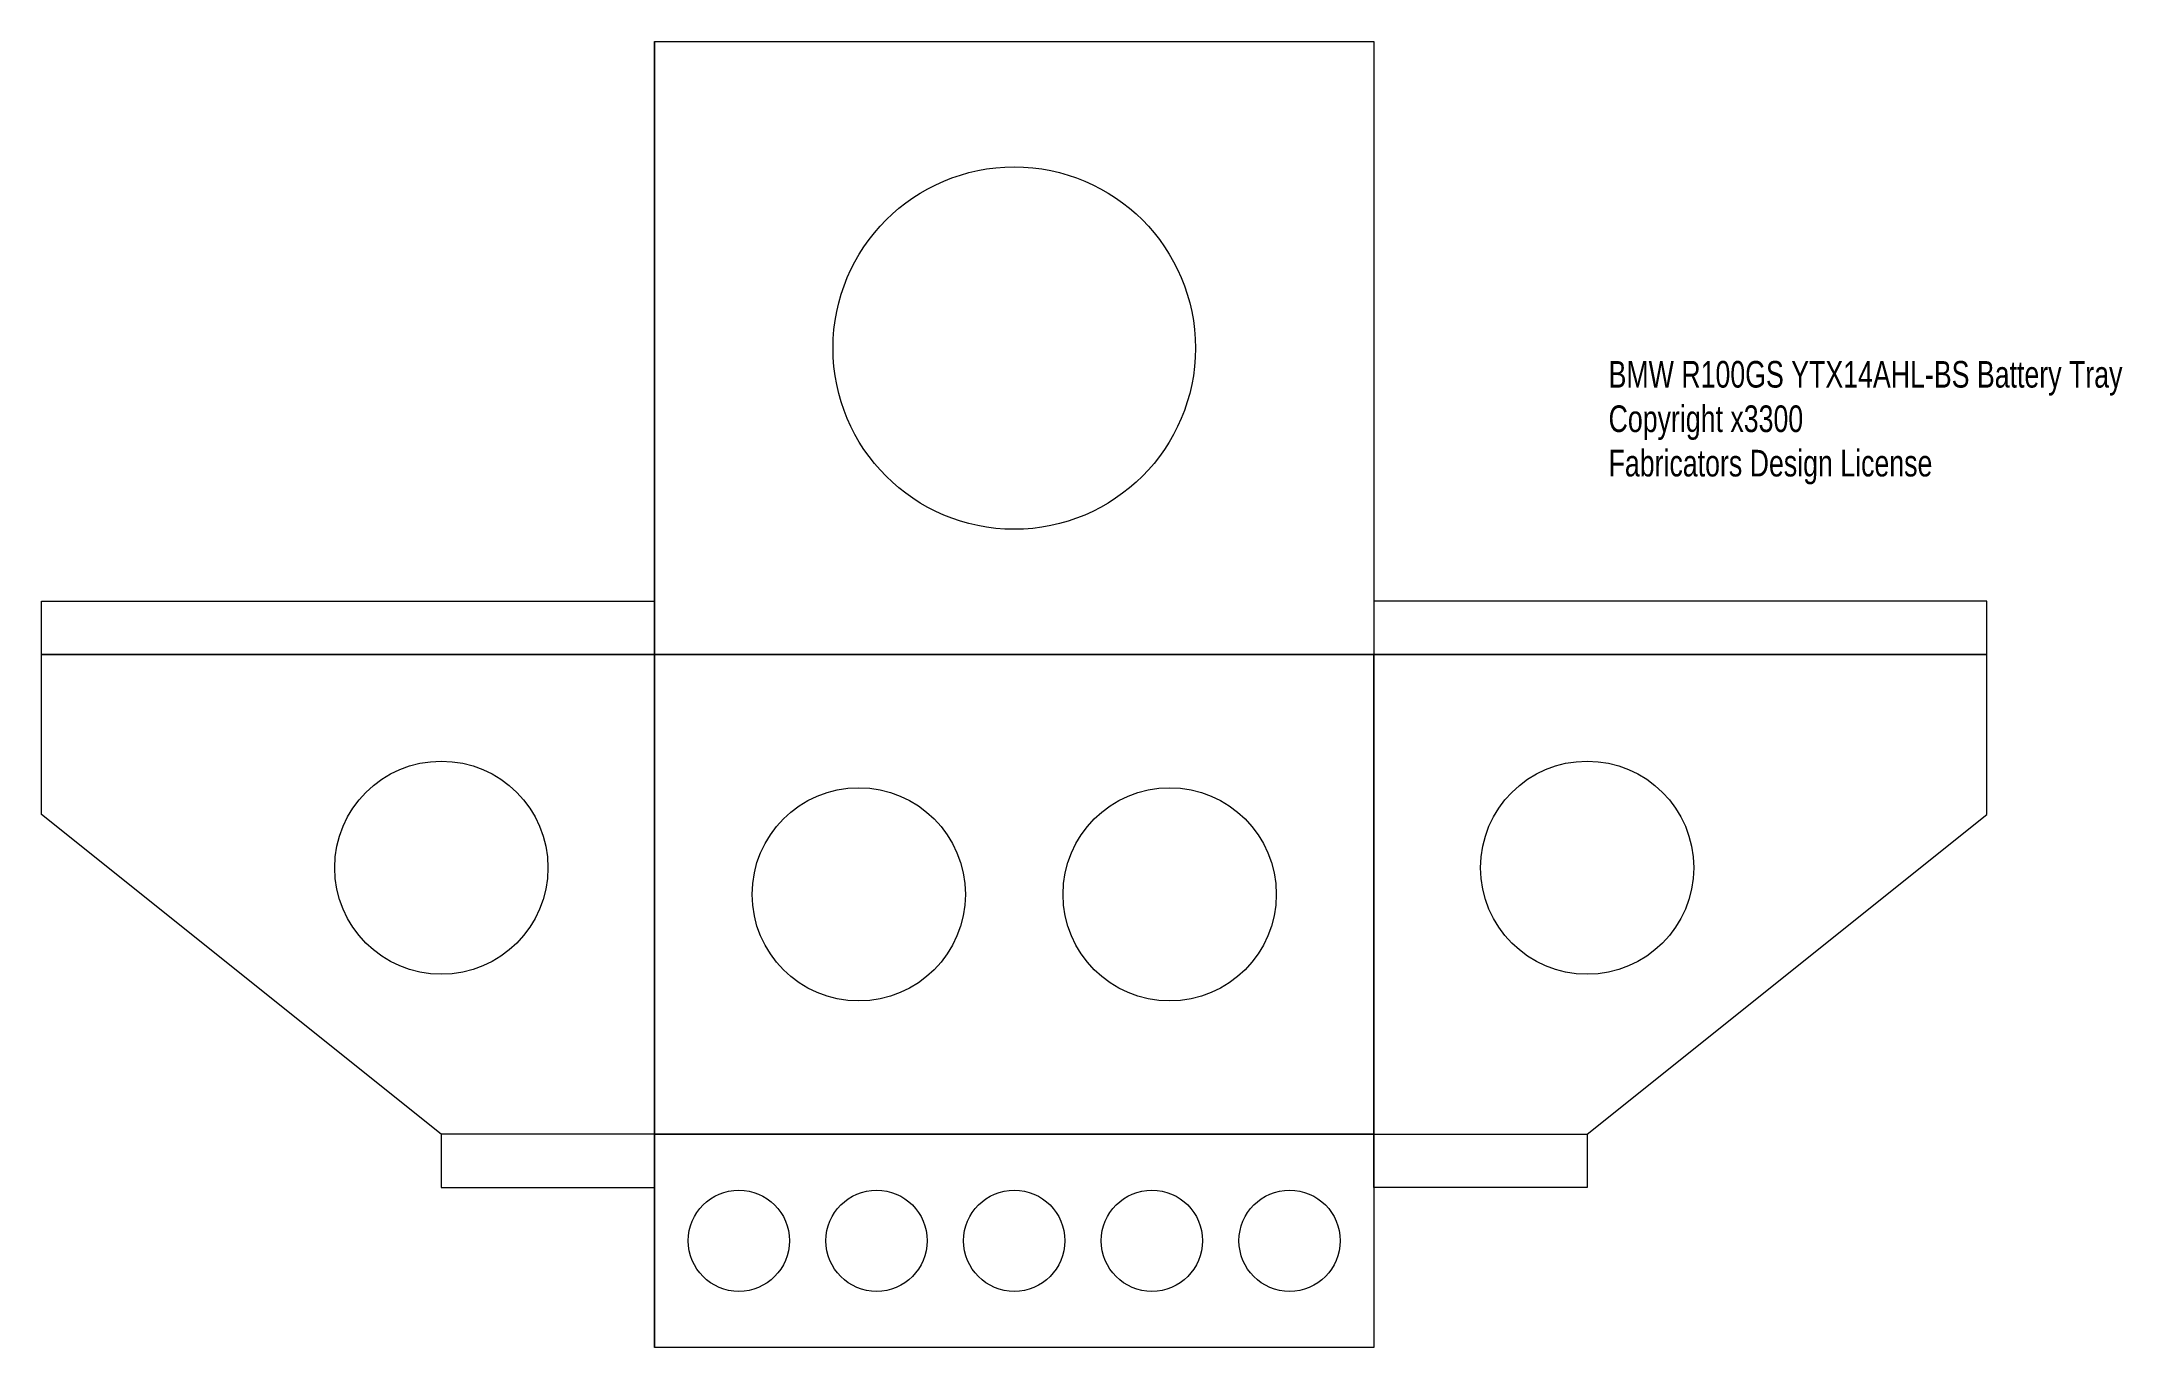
# Model space of a CAD drawing. Header units: millimetres. Extents: x -115 to 275, y -40 to 205.
import ezdxf

# ---------------------------------------------------------------- set-up
doc = ezdxf.new("R2010")
doc.units = ezdxf.units.MM
doc.layers.get('0').update_dxf_attribs({"linetype": 'CONTINUOUS', "lineweight": 0})
doc.layers.add('text', color=7, linetype='CONTINUOUS', lineweight=0)
doc.styles.get("Standard").update_dxf_attribs({"font": 'txt', "width": 0.75})

msp = doc.modelspace()

# ---------------------------------------------------------------- linework, layer by layer
for p, q in [((0, 90), (0, 205)), ((0, 205), (135, 205)), ((0, 205), (0, 90)), ((135, 205), (135, 90)), ((-115, 90), (-115, 100)), ((-115, 100), (0, 100)), ((0, 100), (0, 90)), ((250, 100), (135, 100)), ((135, 100), (135, 90)), ((250, 90), (250, 100)), ((-115, 90), (0, 90)), ((-115, 60), (-115, 90)), ((-115, 90), (0, 90)), ((-115, 60), (-115, 90)), ((0, 90), (-115, 90)), ((135, 90), (0, 90)), ((0, 90), (0, 0)), ((135, 90), (0, 90)), ((0, 0), (0, 90)), ((0, 90), (135, 90)), ((0, 90), (135, 90)), ((0, 90), (0, 0)), ((135, 0), (135, 90)), ((250, 90), (135, 90)), ((135, 90), (135, 0)), ((135, 90), (250, 90)), ((250, 60), (250, 90)), ((-40, 0), (-115, 60)), ((-40, 0), (-115, 60)), ((175, 0), (250, 60)), ((0, 0), (-40, 0)), ((0, 0), (-40, 0)), ((0, 0), (-40, 0)), ((0, 0), (135, 0)), ((0, -40), (0, 0)), ((0, 0), (135, 0)), ((135, 0), (0, 0)), ((0, 0), (0, -40)), ((135, 0), (0, 0)), ((0, -10), (0, 0)), ((135, 0), (135, -40)), ((135, 0), (175, 0)), ((135, 0), (175, 0)), ((135, -10), (135, 0)), ((175, 0), (175, -10)), ((-40, 0), (-40, -10)), ((-40, -10), (0, -10)), ((175, -10), (135, -10)), ((135, -40), (0, -40))]:
    msp.add_line(p, q)
for centre, radius in [((67.5, 147.5), 34), ((67.5, 147.5), 34), ((-40, 50), 20), ((175, 50), 20), ((38.33, 45), 20), ((38.33, 45), 20), ((96.67, 45), 20), ((96.67, 45), 20), ((15.83, -20), 9.5), ((41.67, -20), 9.5), ((67.5, -20), 9.5), ((67.5, -20), 9.5), ((93.33, -20), 9.5), ((119.17, -20), 9.5)]:
    msp.add_circle(centre, radius)

# ---------------------------------------------------------------- texts
at = {"layer": 'text', "insert": (179.02, 145.08), "char_height": 5, "width": 100, "attachment_point": 1}
msp.add_mtext('BMW\\~R100GS\\~YTX14AHL-BS\\~Battery\\~Tray\\PCopyright\\~x3300\\PFabricators\\~Design\\~License', dxfattribs=at)

doc.saveas('drawing.dxf')
